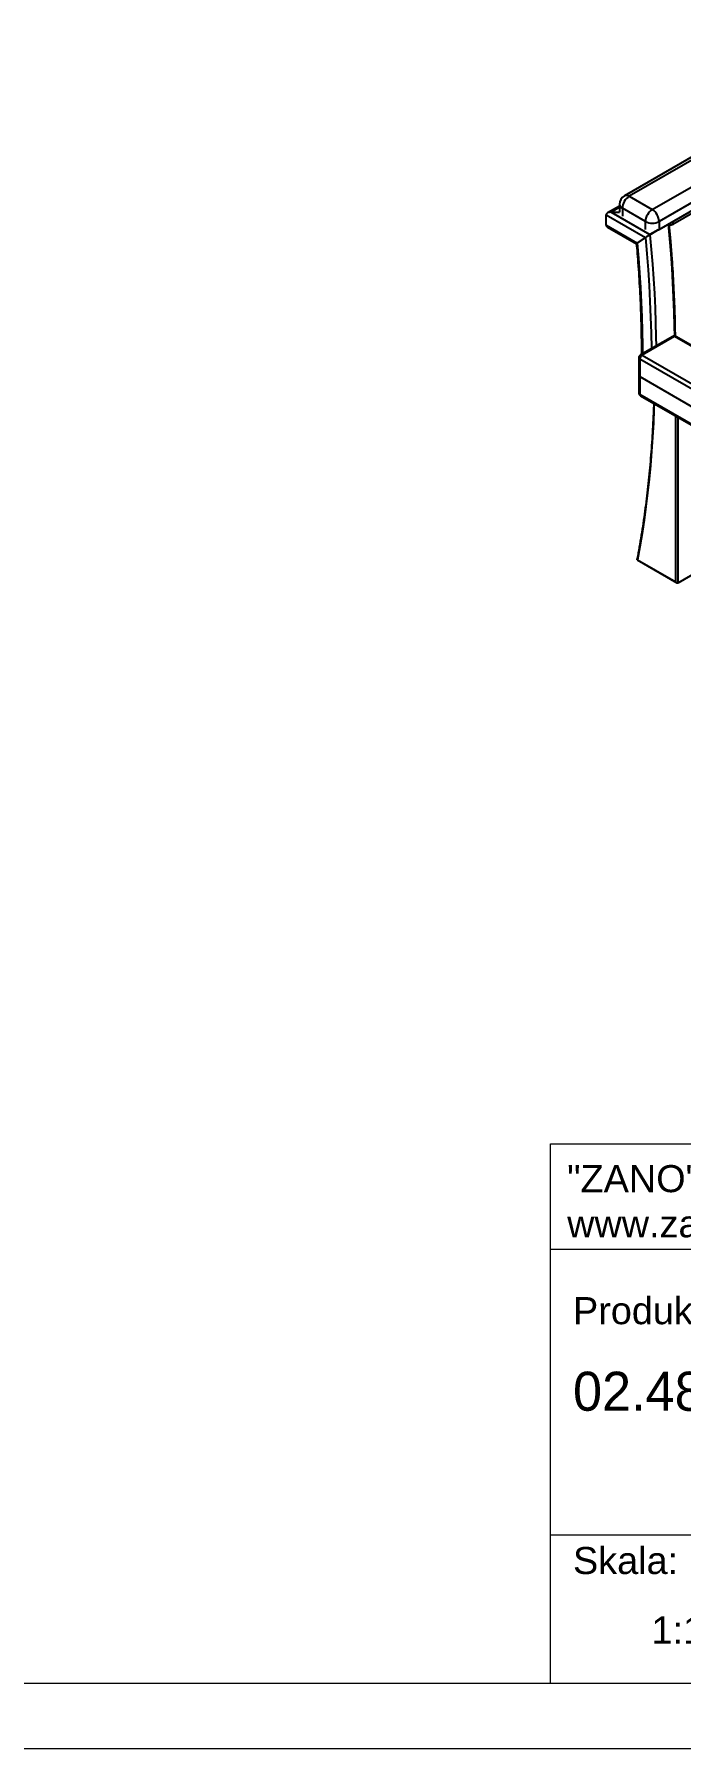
# Model space of a CAD drawing. Header units: millimetres. Extents: x 1039 to 6979, y -5125 to -925.
# Drawn here: x 4001 to 4994, y -5125 to -2492 of the extents above; entities that cross this region are included whole.
import ezdxf

# ---------------------------------------------------------------- set-up
doc = ezdxf.new("R2010")
doc.units = ezdxf.units.MM
doc.layers.add('tabelka', color=155, linetype='Continuous')

# ---------------------------------------------------------------- blocks, each defined once
blk = doc.blocks.new('zano')
at = {"layer": 'Defpoints', "lineweight": 5}
for points in [[(6270.2, 3716.2), (6270.2, 3707.4), (6434.8, 3707.4), (6270.2, 3558.4), (6452.4, 3558.4), (6617.9, 3708.2), (6617.9, 3558.4), (6628.6, 3558.4), (6628.6, 3716.2), (6610.7, 3716.2), (6446.1, 3567.2), (6295.4, 3567.2), (6459.9, 3716.2), (6270.2, 3716.2), (6270.2, 3707.4)], [(6270.2, 3554.4), (6286.2, 3554.4), (6441.7, 3405.6), (6441.7, 3554.4), (6452.4, 3554.4), (6452.4, 3380.5), (6281, 3544.6), (6281, 3380.5), (6270.2, 3380.5)]]:
    blk.add_hatch(color=251, dxfattribs=at).paths.add_polyline_path(points)
h = blk.add_hatch(color=251, dxfattribs=at)
h.paths.add_polyline_path([(6454.7, 3467.4, 1), (6628.6, 3467.4, 1)])
h.paths.add_polyline_path([(6617.9, 3467.4, -1), (6465.4, 3467.4, -1)], flags=16)
at = {"layer": 'Defpoints', "color": 251, "lineweight": 5}
blk.add_lwpolyline([(6434.8, 3707.4), (6270.2, 3558.4), (6452.4, 3558.4), (6617.9, 3708.2), (6617.9, 3558.4), (6628.6, 3558.4), (6628.6, 3716.2), (6610.7, 3716.2), (6446.1, 3567.2), (6295.4, 3567.2), (6459.9, 3716.2), (6270.2, 3716.2), (6270.2, 3707.4), (6432.1, 3707.4)], dxfattribs=at)
for points in [[(6270.2, 3716.2), (6270.2, 3707.4), (6434.8, 3707.4), (6270.2, 3558.4), (6452.4, 3558.4), (6617.9, 3708.2), (6617.9, 3558.4), (6628.6, 3558.4), (6628.6, 3716.2), (6610.7, 3716.2), (6446.1, 3567.2), (6295.4, 3567.2), (6459.9, 3716.2), (6270.2, 3716.2), (6270.2, 3707.4)], [(6270.2, 3554.4), (6286.2, 3554.4), (6441.7, 3405.6), (6441.7, 3554.4), (6452.4, 3554.4), (6452.4, 3380.5), (6281, 3544.6), (6281, 3380.5), (6270.2, 3380.5)]]:
    blk.add_lwpolyline(points, close=True, dxfattribs=at)
for radius in [87, 76.3]:
    blk.add_circle((6541.7, 3467.4), radius, dxfattribs=at)
blk = doc.blocks.new('TABELA')
at = {"layer": 'tabelka', "lineweight": 5}
for p, q in [((4587.4, 3929.4), (6672.4, 3929.4)), ((4587.4, 3767.6), (4587.4, 3929.4)), ((4587.4, 3929.4), (6672.4, 3929.4)), ((6226.5, 3767.6), (6226.5, 3329)), ((4587.4, 3329), (6672.4, 3329)), ((5001.6, 3329), (5001.6, 3100.4)), ((6226.5, 3329), (6226.5, 3100.4))]:
    blk.add_line(p, q, dxfattribs=at)
blk.add_lwpolyline([(4587.4, 3767.6), (6672.4, 3767.6), (6672.4, 3100.4), (4587.4, 3100.4)], close=True, dxfattribs=at)
blk.add_blockref('zano', (0, 0))
at = {"layer": 'tabelka', "lineweight": 5, "attachment_point": 1}
for s, insert, char_height, width in [('{\\fArial|b0|i0|c238|p34;"ZANO"  Mirosław Zarotyński ul. Lindego 7a  30-148 Kraków tel. 012 636 89 25\\Pwww.zano.pl  ,   biuro@zano.pl}', (4613, 3896.9), 41.595, 2040.38), ('{\\fArial|b0|i0|c238|p34;Produkt : }', (4622, 3694.1), 41.595, 265.273), ('{\\fCentury Gothic|b0|i0|c238|p34;02.484}', (4622, 3579.5), 60, 849.376), ('{\\fArial|b0|i0|c238|p34;Skala: }', (4622, 3310.3), 41.595, 191.675), ('{\\fArial|b0|i0|c238|p34;Masa :}', (6246.7, 3312.2), 41.595, 200.457), ('{\\fArial|b0|i0|c238|p34;1:1}', (4742.5, 3203.5), 41.595, 42.482), ('{\\fArial|b0|i0|c238|p34;31kg}', (6306.7, 3201.8), 41.595, 42.482)]:
    blk.add_mtext(s, dxfattribs=dict(at, insert=insert, char_height=char_height, width=width))
at = {"layer": 'tabelka', "color": 1, "lineweight": 5, "insert": (5038.9, 3308.9), "char_height": 30, "width": 1186.12, "attachment_point": 1}
blk.add_mtext('{\\fArial|b0|i0|c0|p34;Projekt i zawartość rysunku stanowi własność intelektualną firmy \\fArial|b0|i0|c238|p34; "Z A N O"   Mirosław Zarotyński\\fArial|b0|i1|c238|p34;\\P\\PAll rights reserved.}', dxfattribs=at)
blk = doc.blocks.new('izometria')
for p, q in [((308.1, 2454.2), (-45.5, 2250.1)), ((315.6, 2453.5), (-38, 2249.4)), ((-2.6, 2229), (351, 2433.1)), ((361.6, 2414.7), (8, 2210.6)), ((8, 2198.3), (346.5, 2393.8)), ((29.2, 2210.6), (340.3, 2390.2)), ((29.2, 2206.5), (340.3, 2386.1)), ((-38, 2249.4), (-2.6, 2229)), ((-73.3, 2220.8), (-13.1, 2186)), ((-73.3, 2204.8), (-73.3, 2220.8)), ((-53, 2234.3), (-71.2, 2223.8)), ((-53, 2232.5), (-66, 2225)), ((-66, 2225), (-6.1, 2190.5)), ((-66, 2225), (-53, 2225)), ((-53, 2237.1), (-53, 2225)), ((-13.2, 2210.6), (-48.6, 2231)), ((-48.6, 2231), (-48.6, 2218.9)), ((-73.3, 2204.8), (-25.6, 2177.2)), ((-71.2, 2201.8), (-26.9, 2176.2)), ((-13.1, 2186), (-25.6, 2177.2)), ((-25.6, 2177.2), (-13.2, 2186)), ((-13.2, 2198.5), (-13.2, 2210.6)), ((-6.2, 2190.4), (5.5, 2197.2)), ((6.3, 2197.7), (-6.1, 2190.5)), ((8, 2210.6), (8, 2198.3)), ((29.2, 2210.6), (29.2, 2206.5)), ((28.8, 2034.2), (-20.7, 2005.6)), ((31.3, 2034), (-18.2, 2005.4)), ((1279.3, 1313.5), (31.3, 2034)), ((1279.4, 1315.2), (33.8, 2034.2)), ((-18.2, 2005.4), (1247.6, 1274.7)), ((-23.2, 2001.3), (-23.2, 1974.4)), ((1244, 1268.6), (-21.7, 1999.3)), ((-21.7, 1999.3), (-21.7, 1972.3)), ((-23.2, 1974.4), (-23.2, 1947.4)), ((-21.7, 1972.3), (1244, 1241.6)), ((-21.7, 1972.3), (-21.7, 1945.4)), ((-21.7, 1945.4), (1244, 1214.7)), ((-20.7, 1943.1), (1245.1, 1212.4)), ((33.8, 1656.9), (33.8, 1911.6)), ((36.6, 1910), (36.6, 1655.3)), ((-26, 1690.8), (-25.7, 1692.4)), ((-25.9, 1690.7), (35.2, 1655.4)), ((-25.3, 1691), (33.8, 1656.9)), ((85.4, 1683.5), (36.6, 1655.3))]:
    blk.add_line(p, q)
at = {"flags": 128}
for points in [[(-13.2, 2186), (-11, 2161.2), (-9.1, 2136.6), (-7.4, 2112.1), (-6.1, 2087.7), (-5.1, 2063.5), (-4.4, 2039.5), (-3.9, 2015.6), (-3.9, 2015.3)], [(-6.2, 2190.4), (-4.1, 2167.6), (-2.3, 2145), (-0.7, 2122.4), (0.6, 2100), (1.7, 2077.7), (2.5, 2055.6), (3.1, 2033.5), (3.4, 2019.5)], [(8, 2198.3), (6.2, 2197.5), (5.5, 2197.2)], [(21.8, 2206.3), (23.9, 2183.8), (25.7, 2161.1), (27.3, 2138.6), (28.6, 2116.2), (29.7, 2093.9), (30.5, 2071.7), (31.1, 2049.7), (31.4, 2034.9)], [(-25.6, 2177.2), (-23.7, 2154.4), (-22.1, 2131.7), (-20.7, 2109.2), (-19.6, 2086.7), (-18.7, 2064.4), (-18.1, 2042.2), (-17.8, 2020.2), (-17.7, 2007.4)], [(0.3, 1931), (0, 1923), (-0.9, 1901), (-2.1, 1879.2), (-3.6, 1857.5), (-5.4, 1836), (-7.4, 1814.7), (-9.7, 1793.6), (-12.3, 1772.7), (-15.1, 1752), (-18.2, 1731.5), (-21.6, 1711.1), (-25.3, 1691)], [(-25.9, 1690.7), (-25.9, 1690.7), (-26, 1690.8)]]:
    blk.add_lwpolyline(points, dxfattribs=at)
for centre, radius, start, end in [((-38, 2237.1), 15, 119.9973, 180), ((-25.7, 2230), 22.9, 122.3868, 177.6131), ((-42.3, 2243.3), 7.48, 54.0822, 114.6076), ((-45.3, 2238), 7.66, 186.188, 245.1321), ((9.7, 2209.6), 22.9, 122.3868, 177.6131), ((-14.9, 2209.6), 22.9, 2.3869, 57.6131), ((-2.6, 2230.9), 22.9, 242.391, 297.6091), ((25.7, 2213.5), 7.88, 254.4992, 296.9244), ((31.3, 2029.9), 5, 60.0027, 119.9973), ((29.9, 2031.9), 2.51, 54.3825, 114.307), ((32.8, 2031.9), 2.51, 65.693, 125.6175), ((-18.2, 2001.3), 5, 119.9973, 180), ((-14, 1998.9), 7.68, 122.6055, 177.3947), ((-19.6, 2003.4), 2.51, 54.3825, 114.307), ((-20.7, 2001.6), 2.51, 185.6931, 245.6268), ((-20.7, 1974.6), 2.51, 185.6931, 245.6268), ((-18.2, 1947.4), 5, 180, 240.0027), ((-20.7, 1947.7), 2.51, 185.6931, 245.6268), ((-19, 1945.2), 2.68, 176.3802, 232.3063)]:
    blk.add_arc(centre, radius, start, end)
for centre, major_axis, ratio, start_param, end_param in [((-66, 2220.8), (7.35, 0), 0.577382, 1.570796, 3.141593), ((-66, 2220.8), (7.35, 0), 0.577382, 1.570796, 3.141593), ((-66, 2204.8), (7.35, 0), 0.577382, 3.141593, 3.927072), ((-66, 2204.8), (7.35, 0), 0.577382, 3.141593, 3.927072), ((-9.4, 2188.2), (4.95, 3.15), 0.045109, 0.808836, 2.379632), ((-21.9, 2179.4), (4.95, 3.15), 0.045109, 2.379632, 3.165111), ((35.2, 1657.8), (-1.41, 2.45), 0.577335, 1.570756, 3.141552)]:
    blk.add_ellipse(centre, major_axis=major_axis, ratio=ratio, start_param=start_param, end_param=end_param)
for points, knots in [([(-13.2, 2186), (-13.1, 2186), (-12.6, 2186.4), (-11.4, 2187.2), (-9.6, 2188.4), (-8.1, 2189.3), (-7, 2190), (-6.4, 2190.3), (-6.2, 2190.4)], [0, 0, 0, 0, 0.041135, 0.36068, 0.590724, 0.769338, 0.918273, 1, 1, 1, 1]), ([(32.9, 2034.6), (32.9, 2035.9), (32.8, 2044.1), (32.5, 2059.2), (31.9, 2080.1), (31, 2101.1), (30, 2122.3), (28.7, 2143.5), (27.1, 2164.8), (25.4, 2185.9), (24.1, 2200.1), (23.4, 2207.2), (23.4, 2207.4)], [0, 0, 0, 0, 0.022957, 0.145436, 0.267914, 0.390391, 0.512868, 0.635344, 0.757819, 0.880294, 0.996322, 1, 1, 1, 1]), ([(-26.8, 2176.2), (-26.8, 2176.2), (-27, 2176.2), (-26.6, 2176.5), (-25.9, 2177), (-25.6, 2177.2)], [0, 0, 0, 0, 0.028954, 0.547082, 1, 1, 1, 1]), ([(-26.9, 2176.2), (-26.7, 2173.8), (-25.8, 2164.3), (-24.5, 2147.7), (-23.1, 2126.6), (-21.9, 2105.6), (-20.9, 2084.7), (-20.1, 2063.9), (-19.6, 2043.3), (-19.3, 2024.1), (-19.2, 2011.9), (-19.2, 2006.5)], [0, 0, 0, 0, 0.0421207, 0.1649679, 0.2878141, 0.4106596, 0.533504, 0.6563475, 0.7791903, 0.9020322, 1, 1, 1, 1]), ([(-0.3, 1931.3), (-0.4, 1928), (-0.7, 1917.9), (-1.5, 1901.3), (-2.6, 1881.4), (-3.9, 1861.8), (-5.5, 1842.2), (-7.3, 1822.8), (-9.3, 1803.6), (-11.5, 1784.5), (-13.9, 1765.6), (-16.6, 1746.9), (-19.5, 1728.3), (-22.5, 1710.2), (-24.7, 1698.3), (-25.8, 1692.5), (-25.8, 1692.4)], [0, 0, 0, 0, 0.040201, 0.120445, 0.200689, 0.280933, 0.361176, 0.44142, 0.521664, 0.601909, 0.682153, 0.762397, 0.842642, 0.922887, 0.99891, 1, 1, 1, 1]), ([(-25.3, 1691), (-25.3, 1691), (-25.6, 1690.9), (-25.8, 1690.8), (-26, 1690.8), (-26, 1690.8)], [0, 0, 0, 0, 0.004689, 0.842054, 1, 1, 1, 1])]:
    blk.add_open_spline(points, degree=3, knots=knots)

msp = doc.modelspace()

# ---------------------------------------------------------------- linework, layer by layer
at = {"layer": 'tabelka', "lineweight": 5}
for points in [[(1039.05, -925.24), (6979.05, -925.24), (6979.05, -5125.24), (1039.05, -5125.24)], [(1139.05, -1025.24), (6879.05, -1025.24), (6879.05, -5025.24), (1139.05, -5025.24)]]:
    msp.add_lwpolyline(points, close=True, dxfattribs=at)

# ---------------------------------------------------------------- block references
for name, p in [('izometria', (4953.05, -4989.94)), ('TABELA', (206.67, -8125.64))]:
    msp.add_blockref(name, p)

doc.saveas('drawing.dxf')
